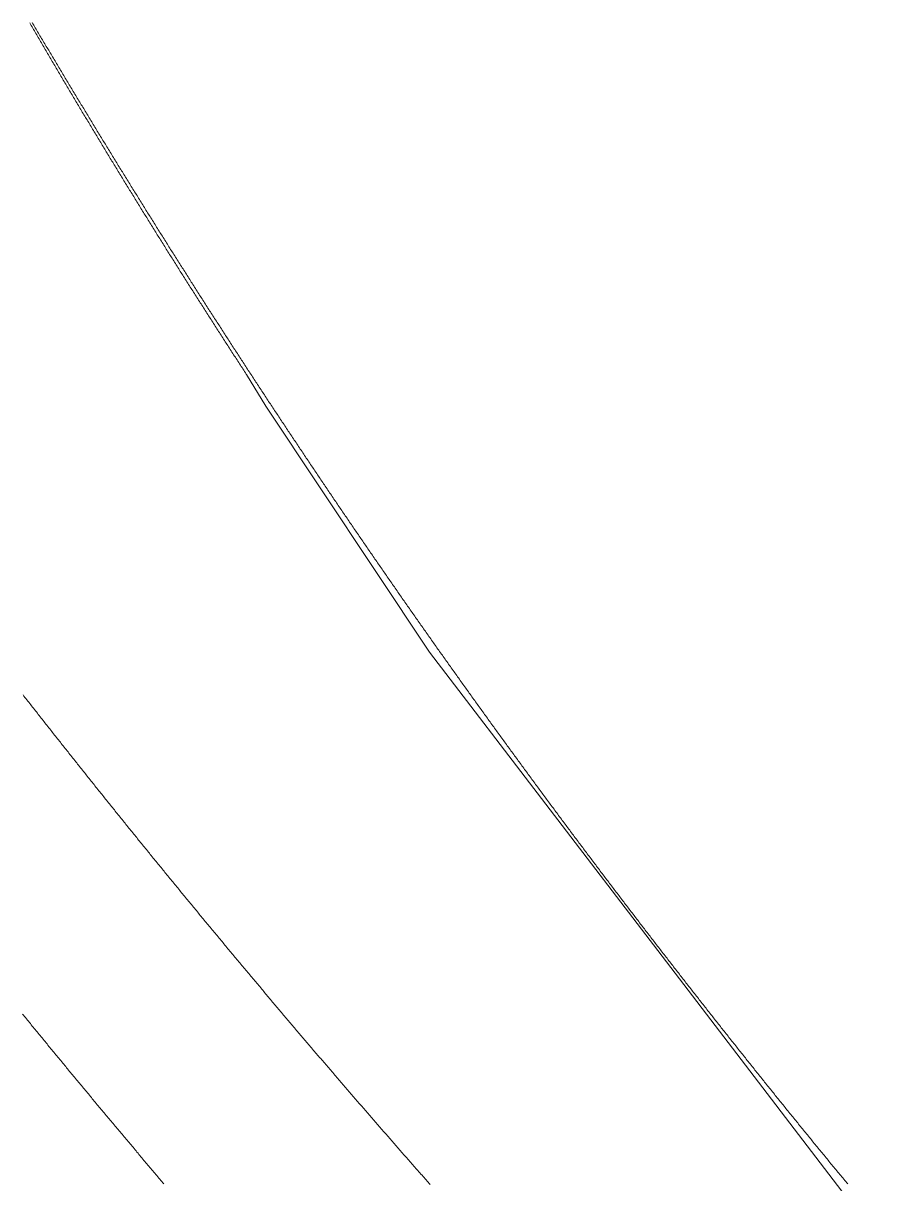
# Model space of a CAD drawing. Extents: x 174934 to 192674, y 648863 to 672607.
# Drawn here: x 180390.3 to 180446.7, y 660833.1 to 660908.2 of the extents above; entities that cross this region are included whole.
import ezdxf

# ---------------------------------------------------------------- set-up
doc = ezdxf.new("R2010")
doc.units = 0
doc.layers.add('pbitul', color=14, linetype='Continuous', lineweight=0)
doc.layers.add('pgesher', color=7, linetype='Continuous', lineweight=0)

msp = doc.modelspace()

# ---------------------------------------------------------------- linework, layer by layer
at = {"layer": 'pbitul', "flags": 128}
for points in [[(180390.698, 660908.189), (180390.749, 660908.102), (180390.799, 660908.016), (180390.849, 660907.93), (180390.9, 660907.843), (180390.95, 660907.757), (180391, 660907.67), (180391.051, 660907.584), (180391.101, 660907.498), (180391.152, 660907.411), (180391.202, 660907.325), (180391.253, 660907.239), (180391.303, 660907.152), (180391.354, 660907.066), (180391.404, 660906.98), (180391.455, 660906.894), (180391.505, 660906.807), (180391.556, 660906.721), (180391.606, 660906.635), (180391.657, 660906.548), (180391.708, 660906.462), (180391.758, 660906.376), (180391.809, 660906.29), (180391.859, 660906.204), (180391.91, 660906.117), (180391.961, 660906.031), (180392.012, 660905.945), (180392.062, 660905.859), (180392.113, 660905.773), (180392.164, 660905.686), (180392.215, 660905.6), (180392.265, 660905.514), (180392.316, 660905.428), (180392.367, 660905.342), (180392.418, 660905.256), (180392.469, 660905.17), (180392.52, 660905.084), (180392.571, 660904.998), (180392.622, 660904.912), (180392.672, 660904.825), (180392.723, 660904.739), (180392.774, 660904.653), (180392.825, 660904.567), (180392.876, 660904.481), (180392.927, 660904.395), (180392.978, 660904.309), (180393.03, 660904.223), (180393.081, 660904.137), (180393.132, 660904.051), (180393.183, 660903.966), (180393.234, 660903.88), (180393.285, 660903.794), (180393.336, 660903.708), (180393.387, 660903.622), (180393.439, 660903.536), (180393.49, 660903.45), (180393.541, 660903.364), (180393.592, 660903.278), (180393.644, 660903.192), (180393.695, 660903.107), (180393.746, 660903.021), (180393.797, 660902.935), (180393.849, 660902.849), (180393.9, 660902.763), (180393.951, 660902.677), (180394.003, 660902.592), (180394.054, 660902.506), (180394.106, 660902.42), (180394.157, 660902.334), (180394.208, 660902.249), (180394.26, 660902.163), (180394.311, 660902.077), (180394.363, 660901.991), (180394.414, 660901.906), (180394.466, 660901.82), (180394.517, 660901.734), (180394.569, 660901.649), (180394.621, 660901.563), (180394.672, 660901.477), (180394.724, 660901.392), (180394.775, 660901.306), (180394.827, 660901.22), (180394.879, 660901.135), (180394.93, 660901.049), (180394.982, 660900.963), (180395.034, 660900.878), (180395.085, 660900.792), (180395.137, 660900.707), (180395.189, 660900.621), (180395.241, 660900.536), (180395.293, 660900.45), (180395.344, 660900.364), (180395.396, 660900.279), (180395.448, 660900.193), (180395.5, 660900.108), (180395.552, 660900.022), (180395.604, 660899.937), (180395.655, 660899.851), (180395.707, 660899.766), (180395.759, 660899.681), (180395.811, 660899.595), (180395.863, 660899.51), (180395.915, 660899.424), (180395.967, 660899.339), (180396.019, 660899.253), (180396.071, 660899.168), (180396.123, 660899.083), (180396.175, 660898.997), (180396.228, 660898.912), (180396.28, 660898.827), (180396.332, 660898.741), (180396.384, 660898.656), (180396.436, 660898.571), (180396.488, 660898.485), (180396.54, 660898.4), (180396.593, 660898.315), (180396.645, 660898.229), (180396.697, 660898.144), (180396.749, 660898.059), (180396.802, 660897.974), (180396.854, 660897.888), (180396.906, 660897.803), (180396.959, 660897.718), (180397.011, 660897.633), (180397.063, 660897.547), (180397.116, 660897.462), (180397.168, 660897.377), (180397.22, 660897.292), (180397.273, 660897.207), (180397.325, 660897.122), (180397.378, 660897.036), (180397.43, 660896.951), (180397.483, 660896.866), (180397.535, 660896.781), (180397.588, 660896.696), (180397.64, 660896.611), (180397.693, 660896.526), (180397.745, 660896.441), (180397.798, 660896.356), (180397.85, 660896.271), (180397.903, 660896.186), (180397.956, 660896.101), (180398.008, 660896.016), (180398.061, 660895.931), (180398.114, 660895.846), (180398.166, 660895.761), (180398.219, 660895.676), (180398.272, 660895.591), (180398.325, 660895.506), (180398.377, 660895.421), (180398.43, 660895.336), (180398.483, 660895.251), (180398.536, 660895.166), (180398.589, 660895.081), (180398.641, 660894.996), (180398.694, 660894.911), (180398.747, 660894.826), (180398.8, 660894.742), (180398.853, 660894.657), (180398.906, 660894.572), (180398.959, 660894.487), (180399.012, 660894.402), (180399.065, 660894.317), (180399.118, 660894.233), (180399.171, 660894.148), (180399.224, 660894.063), (180399.277, 660893.978), (180399.33, 660893.893), (180399.383, 660893.809), (180399.436, 660893.724), (180399.489, 660893.639), (180399.542, 660893.555), (180399.596, 660893.47), (180399.649, 660893.385), (180399.702, 660893.3), (180399.755, 660893.216), (180399.808, 660893.131), (180399.861, 660893.046), (180399.915, 660892.962), (180399.968, 660892.877), (180400.021, 660892.793), (180400.075, 660892.708), (180400.128, 660892.623), (180400.181, 660892.539), (180400.235, 660892.454), (180400.288, 660892.37), (180400.341, 660892.285), (180400.395, 660892.2), (180400.448, 660892.116), (180400.501, 660892.031), (180400.555, 660891.947), (180400.608, 660891.862), (180400.662, 660891.778), (180400.715, 660891.693), (180400.769, 660891.609), (180400.822, 660891.524), (180400.876, 660891.44), (180400.929, 660891.355), (180400.983, 660891.271), (180401.037, 660891.187), (180401.09, 660891.102), (180401.144, 660891.018), (180401.197, 660890.933), (180401.251, 660890.849), (180401.305, 660890.765), (180401.359, 660890.68), (180401.412, 660890.596), (180401.466, 660890.512), (180401.52, 660890.427), (180401.573, 660890.343), (180401.627, 660890.259), (180401.681, 660890.174), (180401.735, 660890.09), (180401.789, 660890.006), (180401.842, 660889.921), (180401.896, 660889.837), (180401.95, 660889.753), (180402.004, 660889.669), (180402.058, 660889.584), (180402.112, 660889.5), (180402.166, 660889.416), (180402.22, 660889.332), (180402.274, 660889.248), (180402.328, 660889.163), (180402.382, 660889.079), (180402.436, 660888.995), (180402.49, 660888.911), (180402.544, 660888.827), (180402.598, 660888.743), (180402.652, 660888.659), (180402.706, 660888.574), (180402.76, 660888.49), (180402.814, 660888.406), (180402.868, 660888.322), (180402.923, 660888.238), (180402.977, 660888.154), (180403.031, 660888.07), (180403.085, 660887.986), (180403.139, 660887.902), (180403.194, 660887.818), (180403.248, 660887.734), (180403.302, 660887.65), (180403.356, 660887.566), (180403.411, 660887.482), (180403.465, 660887.398), (180403.519, 660887.314), (180403.574, 660887.23), (180403.628, 660887.146), (180403.682, 660887.062), (180403.737, 660886.978), (180403.791, 660886.895), (180403.846, 660886.811), (180403.9, 660886.727), (180403.955, 660886.643), (180404.009, 660886.559), (180404.064, 660886.475), (180404.118, 660886.391), (180404.173, 660886.308), (180404.227, 660886.224), (180404.282, 660886.14), (180404.336, 660886.056), (180404.391, 660885.972), (180404.446, 660885.889), (180404.5, 660885.805), (180404.555, 660885.721), (180404.61, 660885.637), (180404.664, 660885.554), (180404.719, 660885.47), (180404.732, 660885.45), (180405.984, 660883.409), (180416.577, 660867.486), (180431.633, 660847.823), (180446.688, 660828.16)], [(180443.638, 660833.102), (180443.574, 660833.179), (180443.51, 660833.256), (180443.447, 660833.333), (180443.383, 660833.41), (180443.319, 660833.487), (180443.255, 660833.564), (180443.192, 660833.642), (180443.128, 660833.719), (180443.064, 660833.796), (180443.001, 660833.873), (180442.937, 660833.95), (180442.873, 660834.027), (180442.81, 660834.104), (180442.746, 660834.182), (180442.683, 660834.259), (180442.619, 660834.336), (180442.556, 660834.413), (180442.492, 660834.49), (180442.428, 660834.568), (180442.365, 660834.645), (180442.301, 660834.722), (180442.238, 660834.799), (180442.174, 660834.877), (180442.111, 660834.954), (180442.048, 660835.031), (180441.984, 660835.108), (180441.921, 660835.186), (180441.857, 660835.263), (180441.794, 660835.34), (180441.73, 660835.418), (180441.667, 660835.495), (180441.604, 660835.572), (180441.54, 660835.65), (180441.477, 660835.727), (180441.414, 660835.805), (180441.35, 660835.882), (180441.287, 660835.959), (180441.224, 660836.037), (180441.161, 660836.114), (180441.097, 660836.192), (180441.034, 660836.269), (180440.971, 660836.347), (180440.908, 660836.424), (180440.845, 660836.502), (180440.781, 660836.579), (180440.718, 660836.657), (180440.655, 660836.734), (180440.592, 660836.812), (180440.529, 660836.889), (180440.466, 660836.967), (180440.403, 660837.045), (180440.339, 660837.122), (180440.276, 660837.2), (180440.213, 660837.277), (180440.15, 660837.355), (180440.087, 660837.433), (180440.024, 660837.51), (180439.961, 660837.588), (180439.898, 660837.666), (180439.835, 660837.743), (180439.772, 660837.821), (180439.709, 660837.899), (180439.646, 660837.976), (180439.583, 660838.054), (180439.52, 660838.132), (180439.458, 660838.209), (180439.395, 660838.287), (180439.332, 660838.365), (180439.269, 660838.443), (180439.206, 660838.521), (180439.143, 660838.598), (180439.08, 660838.676), (180439.018, 660838.754), (180438.955, 660838.832), (180438.892, 660838.91), (180438.829, 660838.987), (180438.766, 660839.065), (180438.704, 660839.143), (180438.641, 660839.221), (180438.578, 660839.299), (180438.516, 660839.377), (180438.453, 660839.455), (180438.39, 660839.533), (180438.328, 660839.611), (180438.265, 660839.689), (180438.202, 660839.766), (180438.14, 660839.844), (180438.077, 660839.922), (180438.014, 660840), (180437.952, 660840.078), (180437.889, 660840.156), (180437.827, 660840.234), (180437.764, 660840.312), (180437.702, 660840.391), (180437.639, 660840.469), (180437.577, 660840.547), (180437.514, 660840.625), (180437.452, 660840.703), (180437.389, 660840.781), (180437.327, 660840.859), (180437.264, 660840.937), (180437.202, 660841.015), (180437.14, 660841.093), (180437.077, 660841.171), (180437.015, 660841.25), (180436.952, 660841.328), (180436.89, 660841.406), (180436.828, 660841.484), (180436.765, 660841.562), (180436.703, 660841.641), (180436.641, 660841.719), (180436.578, 660841.797), (180436.516, 660841.875), (180436.454, 660841.954), (180436.392, 660842.032), (180436.329, 660842.11), (180436.267, 660842.188), (180436.205, 660842.267), (180436.143, 660842.345), (180436.081, 660842.423), (180436.018, 660842.502), (180435.956, 660842.58), (180435.894, 660842.658), (180435.832, 660842.737), (180435.77, 660842.815), (180435.708, 660842.893), (180435.646, 660842.972), (180435.584, 660843.05), (180435.522, 660843.129), (180435.46, 660843.207), (180435.398, 660843.286), (180435.336, 660843.364), (180435.274, 660843.442), (180435.212, 660843.521), (180435.15, 660843.599), (180435.088, 660843.678), (180435.026, 660843.756), (180434.964, 660843.835), (180434.902, 660843.913), (180434.84, 660843.992), (180434.778, 660844.07), (180434.716, 660844.149), (180434.654, 660844.228), (180434.592, 660844.306), (180434.531, 660844.385), (180434.469, 660844.463), (180434.407, 660844.542), (180434.345, 660844.621), (180434.283, 660844.699), (180434.222, 660844.778), (180434.16, 660844.856), (180434.098, 660844.935), (180434.036, 660845.014), (180433.975, 660845.092), (180433.913, 660845.171), (180433.851, 660845.25), (180433.79, 660845.329), (180433.728, 660845.407), (180433.666, 660845.486), (180433.605, 660845.565), (180433.543, 660845.644), (180433.481, 660845.722), (180433.42, 660845.801), (180433.358, 660845.88), (180433.297, 660845.959), (180433.235, 660846.037), (180433.173, 660846.116), (180433.112, 660846.195), (180433.05, 660846.274), (180432.989, 660846.353), (180432.927, 660846.432), (180432.866, 660846.511), (180432.804, 660846.589), (180432.743, 660846.668), (180432.682, 660846.747), (180432.62, 660846.826), (180432.559, 660846.905), (180432.497, 660846.984), (180432.436, 660847.063), (180432.375, 660847.142), (180432.313, 660847.221), (180432.252, 660847.3), (180432.191, 660847.379), (180432.129, 660847.458), (180432.068, 660847.537), (180432.007, 660847.616), (180431.945, 660847.695), (180431.884, 660847.774), (180431.823, 660847.853), (180431.762, 660847.932), (180431.701, 660848.011), (180431.639, 660848.09), (180431.578, 660848.169), (180431.517, 660848.248), (180431.456, 660848.328), (180431.395, 660848.407), (180431.333, 660848.486), (180431.272, 660848.565), (180431.211, 660848.644), (180431.15, 660848.723), (180431.089, 660848.802), (180431.028, 660848.882), (180430.967, 660848.961), (180430.906, 660849.04), (180430.845, 660849.119), (180430.784, 660849.198), (180430.723, 660849.278), (180430.662, 660849.357), (180430.601, 660849.436), (180430.54, 660849.515), (180430.479, 660849.595), (180430.418, 660849.674), (180430.357, 660849.753), (180430.296, 660849.833), (180430.235, 660849.912), (180430.174, 660849.991), (180430.114, 660850.071), (180430.053, 660850.15), (180429.992, 660850.229), (180429.931, 660850.309), (180429.87, 660850.388), (180429.81, 660850.468), (180429.749, 660850.547), (180429.688, 660850.626), (180429.627, 660850.706), (180429.566, 660850.785), (180429.506, 660850.865), (180429.445, 660850.944), (180429.384, 660851.024), (180429.324, 660851.103), (180429.263, 660851.183), (180429.202, 660851.262), (180429.142, 660851.342), (180429.081, 660851.421), (180429.02, 660851.501), (180428.96, 660851.58), (180428.899, 660851.66), (180428.839, 660851.739), (180428.778, 660851.819), (180428.718, 660851.899), (180428.657, 660851.978), (180428.597, 660852.058), (180428.536, 660852.137), (180428.476, 660852.217), (180428.415, 660852.297), (180428.355, 660852.376), (180428.294, 660852.456), (180428.234, 660852.536), (180428.173, 660852.615), (180428.113, 660852.695), (180428.052, 660852.775), (180427.992, 660852.854), (180427.932, 660852.934), (180427.871, 660853.014), (180427.811, 660853.094), (180427.751, 660853.173), (180427.69, 660853.253), (180427.63, 660853.333), (180427.57, 660853.413), (180427.509, 660853.492), (180427.449, 660853.572), (180427.389, 660853.652), (180427.329, 660853.732), (180427.269, 660853.812), (180427.208, 660853.892), (180427.148, 660853.971), (180427.088, 660854.051), (180427.028, 660854.131), (180426.968, 660854.211), (180426.907, 660854.291), (180426.847, 660854.371), (180426.787, 660854.451), (180426.727, 660854.531), (180426.667, 660854.611), (180426.607, 660854.691), (180426.547, 660854.771), (180426.487, 660854.851), (180426.427, 660854.93), (180426.367, 660855.01), (180426.307, 660855.09), (180426.247, 660855.17), (180426.187, 660855.251), (180426.127, 660855.331), (180426.067, 660855.411), (180426.007, 660855.491), (180425.947, 660855.571), (180425.887, 660855.651), (180425.827, 660855.731), (180425.768, 660855.811), (180425.708, 660855.891), (180425.648, 660855.971), (180425.588, 660856.051), (180425.528, 660856.131), (180425.468, 660856.212), (180425.409, 660856.292), (180425.349, 660856.372), (180425.289, 660856.452), (180425.229, 660856.532), (180425.17, 660856.612), (180425.11, 660856.693), (180425.05, 660856.773), (180424.99, 660856.853), (180424.931, 660856.933), (180424.871, 660857.014), (180424.811, 660857.094), (180424.752, 660857.174), (180424.692, 660857.254), (180424.632, 660857.335), (180424.573, 660857.415), (180424.513, 660857.495), (180424.454, 660857.576), (180424.394, 660857.656), (180424.335, 660857.736), (180424.275, 660857.817), (180424.216, 660857.897), (180424.156, 660857.977), (180424.097, 660858.058), (180424.037, 660858.138), (180423.978, 660858.219), (180423.918, 660858.299), (180423.859, 660858.379), (180423.799, 660858.46), (180423.74, 660858.54), (180423.681, 660858.621), (180423.621, 660858.701), (180423.562, 660858.782), (180423.502, 660858.862), (180423.443, 660858.943), (180423.384, 660859.023), (180423.325, 660859.104), (180423.265, 660859.184), (180423.206, 660859.265), (180423.147, 660859.345), (180423.087, 660859.426), (180423.028, 660859.506), (180422.969, 660859.587), (180422.91, 660859.668), (180422.851, 660859.748), (180422.791, 660859.829), (180422.732, 660859.909), (180422.673, 660859.99), (180422.614, 660860.071), (180422.555, 660860.151), (180422.496, 660860.232), (180422.437, 660860.313), (180422.377, 660860.393), (180422.318, 660860.474), (180422.259, 660860.555), (180422.2, 660860.635), (180422.141, 660860.716), (180422.082, 660860.797), (180422.023, 660860.878), (180421.964, 660860.958), (180421.905, 660861.039), (180421.846, 660861.12), (180421.787, 660861.201), (180421.728, 660861.281), (180421.67, 660861.362), (180421.611, 660861.443), (180421.552, 660861.524), (180421.493, 660861.605), (180421.434, 660861.685), (180421.375, 660861.766), (180421.316, 660861.847), (180421.257, 660861.928), (180421.199, 660862.009), (180421.14, 660862.09), (180421.081, 660862.171), (180421.022, 660862.252), (180420.964, 660862.333), (180420.905, 660862.413), (180420.846, 660862.494), (180420.787, 660862.575), (180420.729, 660862.656), (180420.67, 660862.737), (180420.611, 660862.818), (180420.553, 660862.899), (180420.494, 660862.98), (180420.435, 660863.061), (180420.377, 660863.142), (180420.318, 660863.223), (180420.26, 660863.304), (180420.201, 660863.385), (180420.142, 660863.466), (180420.084, 660863.548), (180420.025, 660863.629), (180419.967, 660863.71), (180419.908, 660863.791), (180419.85, 660863.872), (180419.791, 660863.953), (180419.733, 660864.034), (180419.675, 660864.115), (180419.616, 660864.196), (180419.558, 660864.278), (180419.499, 660864.359), (180419.441, 660864.44), (180419.382, 660864.521), (180419.324, 660864.602), (180419.266, 660864.684), (180419.207, 660864.765), (180419.149, 660864.846), (180419.091, 660864.927), (180419.033, 660865.009), (180418.974, 660865.09), (180418.916, 660865.171), (180418.858, 660865.252), (180418.799, 660865.334), (180418.741, 660865.415), (180418.683, 660865.496), (180418.625, 660865.578), (180418.567, 660865.659), (180418.509, 660865.74), (180418.45, 660865.822), (180418.392, 660865.903), (180418.334, 660865.984), (180418.276, 660866.066), (180418.218, 660866.147), (180418.16, 660866.229), (180418.102, 660866.31), (180418.044, 660866.391), (180417.986, 660866.473), (180417.928, 660866.554), (180417.87, 660866.636), (180417.812, 660866.717), (180417.754, 660866.799), (180417.696, 660866.88), (180417.638, 660866.962), (180417.58, 660867.043), (180417.522, 660867.125), (180417.464, 660867.206), (180417.406, 660867.288), (180417.348, 660867.369), (180417.29, 660867.451), (180417.232, 660867.532), (180417.175, 660867.614), (180417.117, 660867.695), (180417.059, 660867.777), (180417.001, 660867.859), (180416.943, 660867.94), (180416.886, 660868.022), (180416.828, 660868.104), (180416.77, 660868.185), (180416.712, 660868.267), (180416.655, 660868.349), (180416.597, 660868.43), (180416.539, 660868.512), (180416.482, 660868.594), (180416.424, 660868.675), (180416.366, 660868.757), (180416.309, 660868.839), (180416.251, 660868.92), (180416.193, 660869.002), (180416.136, 660869.084), (180416.078, 660869.166), (180416.021, 660869.247), (180415.963, 660869.329), (180415.906, 660869.411), (180415.848, 660869.493), (180415.791, 660869.575), (180415.733, 660869.656), (180415.676, 660869.738), (180415.618, 660869.82), (180415.561, 660869.902), (180415.503, 660869.984), (180415.446, 660870.066), (180415.388, 660870.148), (180415.331, 660870.229), (180415.274, 660870.311), (180415.216, 660870.393), (180415.159, 660870.475), (180415.102, 660870.557), (180415.044, 660870.639), (180414.987, 660870.721), (180414.93, 660870.803), (180414.872, 660870.885), (180414.815, 660870.967), (180414.758, 660871.049), (180414.701, 660871.131), (180414.643, 660871.213), (180414.586, 660871.295), (180414.529, 660871.377), (180414.472, 660871.459), (180414.415, 660871.541), (180414.357, 660871.623), (180414.3, 660871.705), (180414.243, 660871.787), (180414.186, 660871.869), (180414.129, 660871.951), (180414.072, 660872.034), (180414.015, 660872.116), (180413.958, 660872.198), (180413.901, 660872.28), (180413.844, 660872.362), (180413.787, 660872.444), (180413.73, 660872.526), (180413.673, 660872.609), (180413.616, 660872.691), (180413.559, 660872.773), (180413.502, 660872.855), (180413.445, 660872.937), (180413.388, 660873.02), (180413.331, 660873.102), (180413.274, 660873.184), (180413.217, 660873.266), (180413.16, 660873.349), (180413.104, 660873.431), (180413.047, 660873.513), (180412.99, 660873.595), (180412.933, 660873.678), (180412.876, 660873.76), (180412.82, 660873.842), (180412.763, 660873.925), (180412.706, 660874.007), (180412.649, 660874.089), (180412.593, 660874.172), (180412.536, 660874.254), (180412.479, 660874.337), (180412.423, 660874.419), (180412.366, 660874.501), (180412.309, 660874.584), (180412.253, 660874.666), (180412.196, 660874.749), (180412.139, 660874.831), (180412.083, 660874.913), (180412.026, 660874.996), (180411.97, 660875.078), (180411.913, 660875.161), (180411.857, 660875.243), (180411.8, 660875.326), (180411.744, 660875.408), (180411.687, 660875.491), (180411.631, 660875.573), (180411.574, 660875.656), (180411.518, 660875.738), (180411.461, 660875.821), (180411.405, 660875.904), (180411.349, 660875.986), (180411.292, 660876.069), (180411.236, 660876.151), (180411.179, 660876.234), (180411.123, 660876.317), (180411.067, 660876.399), (180411.01, 660876.482), (180410.954, 660876.564), (180410.898, 660876.647), (180410.842, 660876.73), (180410.785, 660876.812), (180410.729, 660876.895), (180410.673, 660876.978), (180410.617, 660877.061), (180410.56, 660877.143), (180410.504, 660877.226), (180410.448, 660877.309), (180410.392, 660877.391), (180410.336, 660877.474), (180410.28, 660877.557), (180410.223, 660877.64), (180410.167, 660877.722), (180410.111, 660877.805), (180410.055, 660877.888), (180409.999, 660877.971), (180409.943, 660878.054), (180409.887, 660878.137), (180409.831, 660878.219), (180409.775, 660878.302), (180409.719, 660878.385), (180409.663, 660878.468), (180409.607, 660878.551), (180409.551, 660878.634), (180409.495, 660878.717), (180409.439, 660878.799), (180409.383, 660878.882), (180409.327, 660878.965), (180409.272, 660879.048), (180409.216, 660879.131), (180409.16, 660879.214), (180409.104, 660879.297), (180409.048, 660879.38), (180408.992, 660879.463), (180408.937, 660879.546), (180408.881, 660879.629), (180408.825, 660879.712), (180408.769, 660879.795), (180408.714, 660879.878), (180408.658, 660879.961), (180408.602, 660880.044), (180408.546, 660880.127), (180408.491, 660880.21), (180408.435, 660880.293), (180408.379, 660880.376), (180408.324, 660880.46), (180408.268, 660880.543), (180408.213, 660880.626), (180408.157, 660880.709), (180408.101, 660880.792), (180408.046, 660880.875), (180407.99, 660880.958), (180407.935, 660881.041), (180407.879, 660881.125), (180407.824, 660881.208), (180407.768, 660881.291), (180407.713, 660881.374), (180407.657, 660881.457), (180407.602, 660881.541), (180407.546, 660881.624), (180407.491, 660881.707), (180407.436, 660881.79), (180407.38, 660881.874), (180407.325, 660881.957), (180407.27, 660882.04), (180407.214, 660882.123), (180407.159, 660882.207), (180407.104, 660882.29), (180407.048, 660882.373), (180406.993, 660882.457), (180406.938, 660882.54), (180406.882, 660882.623), (180406.827, 660882.707), (180406.772, 660882.79), (180406.717, 660882.873), (180406.662, 660882.957), (180406.606, 660883.04), (180406.551, 660883.124), (180406.496, 660883.207), (180406.441, 660883.29), (180406.386, 660883.374), (180406.331, 660883.457), (180406.275, 660883.541), (180406.22, 660883.624), (180406.165, 660883.708), (180406.11, 660883.791), (180406.055, 660883.875), (180406, 660883.958), (180405.945, 660884.042), (180405.89, 660884.125), (180405.835, 660884.209), (180405.78, 660884.292), (180405.725, 660884.376), (180405.67, 660884.459), (180405.615, 660884.543), (180405.56, 660884.626), (180405.506, 660884.71), (180405.451, 660884.794), (180405.396, 660884.877), (180405.341, 660884.961), (180405.286, 660885.044), (180405.231, 660885.128), (180405.176, 660885.212), (180405.122, 660885.295), (180405.067, 660885.379), (180405.012, 660885.463), (180404.957, 660885.546), (180404.903, 660885.63), (180404.848, 660885.714), (180404.793, 660885.797), (180404.738, 660885.881), (180404.684, 660885.965), (180404.629, 660886.049), (180404.574, 660886.132), (180404.52, 660886.216), (180404.465, 660886.3), (180404.411, 660886.384), (180404.356, 660886.467), (180404.301, 660886.551), (180404.247, 660886.635), (180404.192, 660886.719), (180404.138, 660886.803), (180404.083, 660886.886), (180404.029, 660886.97), (180403.974, 660887.054), (180403.92, 660887.138), (180403.865, 660887.222), (180403.811, 660887.306), (180403.756, 660887.39), (180403.702, 660887.474), (180403.647, 660887.557), (180403.593, 660887.641), (180403.539, 660887.725), (180403.484, 660887.809), (180403.43, 660887.893), (180403.376, 660887.977), (180403.321, 660888.061), (180403.267, 660888.145), (180403.213, 660888.229), (180403.158, 660888.313), (180403.104, 660888.397), (180403.05, 660888.481), (180402.996, 660888.565), (180402.941, 660888.649), (180402.887, 660888.733), (180402.833, 660888.817), (180402.779, 660888.901), (180402.725, 660888.985), (180402.67, 660889.069), (180402.616, 660889.153), (180402.562, 660889.237), (180402.508, 660889.321), (180402.454, 660889.406), (180402.4, 660889.49), (180402.346, 660889.574), (180402.292, 660889.658), (180402.238, 660889.742), (180402.184, 660889.826), (180402.13, 660889.91), (180402.076, 660889.995), (180402.022, 660890.079), (180401.968, 660890.163), (180401.914, 660890.247), (180401.86, 660890.331), (180401.806, 660890.416), (180401.752, 660890.5), (180401.698, 660890.584), (180401.644, 660890.668), (180401.59, 660890.753), (180401.537, 660890.837), (180401.483, 660890.921), (180401.429, 660891.005), (180401.375, 660891.09), (180401.321, 660891.174), (180401.268, 660891.258), (180401.214, 660891.343), (180401.16, 660891.427), (180401.106, 660891.511), (180401.053, 660891.596), (180400.999, 660891.68), (180400.945, 660891.764), (180400.892, 660891.849), (180400.838, 660891.933), (180400.784, 660892.017), (180400.731, 660892.102), (180400.677, 660892.186), (180400.623, 660892.271), (180400.57, 660892.355), (180400.516, 660892.44), (180400.463, 660892.524), (180400.409, 660892.609), (180400.356, 660892.693), (180400.302, 660892.777), (180400.249, 660892.862), (180400.195, 660892.946), (180400.142, 660893.031), (180400.088, 660893.115), (180400.035, 660893.2), (180399.981, 660893.284), (180399.928, 660893.369), (180399.875, 660893.454), (180399.821, 660893.538), (180399.768, 660893.623), (180399.714, 660893.707), (180399.661, 660893.792), (180399.608, 660893.876), (180399.554, 660893.961), (180399.501, 660894.046), (180399.448, 660894.13), (180399.395, 660894.215), (180399.341, 660894.3), (180399.288, 660894.384), (180399.235, 660894.469), (180399.182, 660894.554), (180399.129, 660894.638), (180399.075, 660894.723), (180399.022, 660894.808), (180398.969, 660894.892), (180398.916, 660894.977), (180398.863, 660895.062), (180398.81, 660895.147), (180398.757, 660895.231), (180398.703, 660895.316), (180398.65, 660895.401), (180398.597, 660895.486), (180398.544, 660895.57), (180398.491, 660895.655), (180398.438, 660895.74), (180398.385, 660895.825), (180398.332, 660895.91), (180398.279, 660895.994), (180398.226, 660896.079), (180398.174, 660896.164), (180398.121, 660896.249), (180398.068, 660896.334), (180398.015, 660896.419), (180397.962, 660896.503), (180397.909, 660896.588), (180397.856, 660896.673), (180397.803, 660896.758), (180397.751, 660896.843), (180397.698, 660896.928), (180397.645, 660897.013), (180397.592, 660897.098), (180397.539, 660897.183), (180397.487, 660897.268), (180397.434, 660897.353), (180397.381, 660897.438), (180397.329, 660897.523), (180397.276, 660897.608), (180397.223, 660897.693), (180397.171, 660897.778), (180397.118, 660897.863), (180397.065, 660897.948), (180397.013, 660898.033), (180396.96, 660898.118), (180396.908, 660898.203), (180396.855, 660898.288), (180396.802, 660898.373), (180396.75, 660898.458), (180396.697, 660898.543), (180396.645, 660898.628), (180396.592, 660898.714), (180396.54, 660898.799), (180396.487, 660898.884), (180396.435, 660898.969), (180396.383, 660899.054), (180396.33, 660899.139), (180396.278, 660899.224), (180396.225, 660899.31), (180396.173, 660899.395), (180396.121, 660899.48), (180396.068, 660899.565), (180396.016, 660899.65), (180395.964, 660899.736), (180395.911, 660899.821), (180395.859, 660899.906), (180395.807, 660899.991), (180395.754, 660900.077), (180395.702, 660900.162), (180395.65, 660900.247), (180395.598, 660900.332), (180395.546, 660900.418), (180395.493, 660900.503), (180395.441, 660900.588), (180395.389, 660900.674), (180395.337, 660900.759), (180395.285, 660900.844), (180395.233, 660900.93), (180395.181, 660901.015), (180395.129, 660901.1), (180395.076, 660901.186), (180395.024, 660901.271), (180394.972, 660901.357), (180394.92, 660901.442), (180394.868, 660901.527), (180394.816, 660901.613), (180394.764, 660901.698), (180394.712, 660901.784), (180394.66, 660901.869), (180394.609, 660901.955), (180394.557, 660902.04), (180394.505, 660902.125), (180394.453, 660902.211), (180394.401, 660902.296), (180394.349, 660902.382), (180394.297, 660902.467), (180394.245, 660902.553), (180394.194, 660902.639), (180394.142, 660902.724), (180394.09, 660902.81), (180394.038, 660902.895), (180393.986, 660902.981), (180393.935, 660903.066), (180393.883, 660903.152), (180393.831, 660903.237), (180393.78, 660903.323), (180393.728, 660903.409), (180393.676, 660903.494), (180393.625, 660903.58), (180393.573, 660903.666), (180393.521, 660903.751), (180393.47, 660903.837), (180393.418, 660903.923), (180393.366, 660904.008), (180393.315, 660904.094), (180393.263, 660904.18), (180393.212, 660904.265), (180393.16, 660904.351), (180393.109, 660904.437), (180393.057, 660904.522), (180393.006, 660904.608), (180392.954, 660904.694), (180392.903, 660904.78), (180392.851, 660904.865), (180392.8, 660904.951), (180392.749, 660905.037), (180392.697, 660905.123), (180392.646, 660905.208), (180392.595, 660905.294), (180392.543, 660905.38), (180392.492, 660905.466), (180392.441, 660905.552), (180392.389, 660905.638), (180392.338, 660905.723), (180392.287, 660905.809), (180392.235, 660905.895), (180392.184, 660905.981), (180392.133, 660906.067), (180392.082, 660906.153), (180392.031, 660906.239), (180391.979, 660906.325), (180391.928, 660906.411), (180391.877, 660906.496), (180391.826, 660906.582), (180391.775, 660906.668), (180391.724, 660906.754), (180391.673, 660906.84), (180391.622, 660906.926), (180391.57, 660907.012), (180391.519, 660907.098), (180391.468, 660907.184), (180391.417, 660907.27), (180391.366, 660907.356), (180391.315, 660907.442), (180391.264, 660907.528), (180391.213, 660907.614), (180391.162, 660907.7), (180391.112, 660907.786), (180391.061, 660907.872), (180391.01, 660907.959), (180390.959, 660908.045), (180390.908, 660908.131), (180390.857, 660908.217)]]:
    msp.add_lwpolyline(points, dxfattribs=at)
at = {"layer": 'pgesher', "flags": 128}
for points in [[(180416.619, 660833.061), (180416.553, 660833.136), (180416.487, 660833.211), (180416.421, 660833.286), (180416.355, 660833.361), (180416.288, 660833.436), (180416.222, 660833.511), (180416.156, 660833.586), (180416.09, 660833.661), (180416.024, 660833.736), (180415.958, 660833.811), (180415.892, 660833.886), (180415.826, 660833.961), (180415.76, 660834.036), (180415.693, 660834.111), (180415.627, 660834.186), (180415.561, 660834.261), (180415.495, 660834.336), (180415.429, 660834.411), (180415.363, 660834.487), (180415.297, 660834.562), (180415.231, 660834.637), (180415.165, 660834.712), (180415.099, 660834.787), (180415.033, 660834.862), (180414.967, 660834.937), (180414.901, 660835.013), (180414.836, 660835.088), (180414.77, 660835.163), (180414.704, 660835.238), (180414.638, 660835.313), (180414.572, 660835.389), (180414.506, 660835.464), (180414.44, 660835.539), (180414.374, 660835.614), (180414.309, 660835.69), (180414.243, 660835.765), (180414.177, 660835.84), (180414.111, 660835.916), (180414.045, 660835.991), (180413.98, 660836.066), (180413.914, 660836.142), (180413.848, 660836.217), (180413.782, 660836.292), (180413.716, 660836.368), (180413.651, 660836.443), (180413.585, 660836.518), (180413.519, 660836.594), (180413.454, 660836.669), (180413.388, 660836.744), (180413.322, 660836.82), (180413.257, 660836.895), (180413.191, 660836.971), (180413.125, 660837.046), (180413.06, 660837.122), (180412.994, 660837.197), (180412.928, 660837.273), (180412.863, 660837.348), (180412.797, 660837.423), (180412.732, 660837.499), (180412.666, 660837.574), (180412.601, 660837.65), (180412.535, 660837.725), (180412.469, 660837.801), (180412.404, 660837.877), (180412.338, 660837.952), (180412.273, 660838.028), (180412.207, 660838.103), (180412.142, 660838.179), (180412.076, 660838.254), (180412.011, 660838.33), (180411.946, 660838.406), (180411.88, 660838.481), (180411.815, 660838.557), (180411.749, 660838.632), (180411.684, 660838.708), (180411.618, 660838.784), (180411.553, 660838.859), (180411.488, 660838.935), (180411.422, 660839.011), (180411.357, 660839.086), (180411.292, 660839.162), (180411.226, 660839.238), (180411.161, 660839.314), (180411.096, 660839.389), (180411.03, 660839.465), (180410.965, 660839.541), (180410.9, 660839.617), (180410.835, 660839.692), (180410.769, 660839.768), (180410.704, 660839.844), (180410.639, 660839.92), (180410.574, 660839.996), (180410.508, 660840.071), (180410.443, 660840.147), (180410.378, 660840.223), (180410.313, 660840.299), (180410.248, 660840.375), (180410.182, 660840.451), (180410.117, 660840.526), (180410.052, 660840.602), (180409.987, 660840.678), (180409.922, 660840.754), (180409.857, 660840.83), (180409.792, 660840.906), (180409.727, 660840.982), (180409.662, 660841.058), (180409.597, 660841.134), (180409.532, 660841.21), (180409.466, 660841.286), (180409.401, 660841.362), (180409.336, 660841.438), (180409.271, 660841.514), (180409.206, 660841.59), (180409.141, 660841.666), (180409.077, 660841.742), (180409.012, 660841.818), (180408.947, 660841.894), (180408.882, 660841.97), (180408.817, 660842.046), (180408.752, 660842.122), (180408.687, 660842.198), (180408.622, 660842.274), (180408.557, 660842.35), (180408.492, 660842.426), (180408.427, 660842.502), (180408.363, 660842.578), (180408.298, 660842.655), (180408.233, 660842.731), (180408.168, 660842.807), (180408.103, 660842.883), (180408.038, 660842.959), (180407.974, 660843.035), (180407.909, 660843.112), (180407.844, 660843.188), (180407.779, 660843.264), (180407.715, 660843.34), (180407.65, 660843.416), (180407.585, 660843.493), (180407.52, 660843.569), (180407.456, 660843.645), (180407.391, 660843.721), (180407.326, 660843.798), (180407.262, 660843.874), (180407.197, 660843.95), (180407.132, 660844.026), (180407.068, 660844.103), (180407.003, 660844.179), (180406.939, 660844.255), (180406.874, 660844.332), (180406.809, 660844.408), (180406.745, 660844.484), (180406.68, 660844.561), (180406.616, 660844.637), (180406.551, 660844.714), (180406.487, 660844.79), (180406.422, 660844.866), (180406.358, 660844.943), (180406.293, 660845.019), (180406.229, 660845.096), (180406.164, 660845.172), (180406.1, 660845.248), (180406.035, 660845.325), (180405.971, 660845.401), (180405.906, 660845.478), (180405.842, 660845.554), (180405.778, 660845.631), (180405.713, 660845.707), (180405.649, 660845.784), (180405.584, 660845.86), (180405.52, 660845.937), (180405.456, 660846.013), (180405.391, 660846.09), (180405.327, 660846.167), (180405.263, 660846.243), (180405.198, 660846.32), (180405.134, 660846.396), (180405.07, 660846.473), (180405.005, 660846.549), (180404.941, 660846.626), (180404.877, 660846.703), (180404.813, 660846.779), (180404.748, 660846.856), (180404.684, 660846.933), (180404.62, 660847.009), (180404.556, 660847.086), (180404.492, 660847.163), (180404.427, 660847.239), (180404.363, 660847.316), (180404.299, 660847.393), (180404.235, 660847.469), (180404.171, 660847.546), (180404.107, 660847.623), (180404.043, 660847.7), (180403.978, 660847.776), (180403.914, 660847.853), (180403.85, 660847.93), (180403.786, 660848.007), (180403.722, 660848.083), (180403.658, 660848.16), (180403.594, 660848.237), (180403.53, 660848.314), (180403.466, 660848.391), (180403.402, 660848.468), (180403.338, 660848.544), (180403.274, 660848.621), (180403.21, 660848.698), (180403.146, 660848.775), (180403.082, 660848.852), (180403.018, 660848.929), (180402.954, 660849.006), (180402.89, 660849.083), (180402.826, 660849.159), (180402.763, 660849.236), (180402.699, 660849.313), (180402.635, 660849.39), (180402.571, 660849.467), (180402.507, 660849.544), (180402.443, 660849.621), (180402.379, 660849.698), (180402.316, 660849.775), (180402.252, 660849.852), (180402.188, 660849.929), (180402.124, 660850.006), (180402.06, 660850.083), (180401.997, 660850.16), (180401.933, 660850.237), (180401.869, 660850.314), (180401.805, 660850.391), (180401.742, 660850.468), (180401.678, 660850.546), (180401.614, 660850.623), (180401.551, 660850.7), (180401.487, 660850.777), (180401.423, 660850.854), (180401.36, 660850.931), (180401.296, 660851.008), (180401.232, 660851.085), (180401.169, 660851.163), (180401.105, 660851.24), (180401.042, 660851.317), (180400.978, 660851.394), (180400.914, 660851.471), (180400.851, 660851.548), (180400.787, 660851.626), (180400.724, 660851.703), (180400.66, 660851.78), (180400.597, 660851.857), (180400.533, 660851.935), (180400.47, 660852.012), (180400.406, 660852.089), (180400.343, 660852.166), (180400.279, 660852.244), (180400.216, 660852.321), (180400.152, 660852.398), (180400.089, 660852.476), (180400.026, 660852.553), (180399.962, 660852.63), (180399.899, 660852.708), (180399.835, 660852.785), (180399.772, 660852.862), (180399.709, 660852.94), (180399.645, 660853.017), (180399.582, 660853.094), (180399.519, 660853.172), (180399.455, 660853.249), (180399.392, 660853.327), (180399.329, 660853.404), (180399.265, 660853.481), (180399.202, 660853.559), (180399.139, 660853.636), (180399.076, 660853.714), (180399.012, 660853.791), (180398.949, 660853.869), (180398.886, 660853.946), (180398.823, 660854.024), (180398.76, 660854.101), (180398.696, 660854.179), (180398.633, 660854.256), (180398.57, 660854.334), (180398.507, 660854.411), (180398.444, 660854.489), (180398.381, 660854.566), (180398.317, 660854.644), (180398.254, 660854.721), (180398.191, 660854.799), (180398.128, 660854.877), (180398.065, 660854.954), (180398.002, 660855.032), (180397.939, 660855.109), (180397.876, 660855.187), (180397.813, 660855.265), (180397.75, 660855.342), (180397.687, 660855.42), (180397.624, 660855.498), (180397.561, 660855.575), (180397.498, 660855.653), (180397.435, 660855.731), (180397.372, 660855.808), (180397.309, 660855.886), (180397.246, 660855.964), (180397.183, 660856.042), (180397.12, 660856.119), (180397.057, 660856.197), (180396.995, 660856.275), (180396.932, 660856.353), (180396.869, 660856.43), (180396.806, 660856.508), (180396.743, 660856.586), (180396.68, 660856.664), (180396.617, 660856.742), (180396.555, 660856.819), (180396.492, 660856.897), (180396.429, 660856.975), (180396.366, 660857.053), (180396.304, 660857.131), (180396.241, 660857.209), (180396.178, 660857.286), (180396.115, 660857.364), (180396.053, 660857.442), (180395.99, 660857.52), (180395.927, 660857.598), (180395.865, 660857.676), (180395.802, 660857.754), (180395.739, 660857.832), (180395.677, 660857.91), (180395.614, 660857.988), (180395.551, 660858.066), (180395.489, 660858.144), (180395.426, 660858.222), (180395.363, 660858.3), (180395.301, 660858.378), (180395.238, 660858.456), (180395.176, 660858.534), (180395.113, 660858.612), (180395.051, 660858.69), (180394.988, 660858.768), (180394.926, 660858.846), (180394.863, 660858.924), (180394.801, 660859.002), (180394.738, 660859.08), (180394.676, 660859.158), (180394.613, 660859.236), (180394.551, 660859.314), (180394.488, 660859.392), (180394.426, 660859.47), (180394.364, 660859.549), (180394.301, 660859.627), (180394.239, 660859.705), (180394.176, 660859.783), (180394.114, 660859.861), (180394.052, 660859.939), (180393.989, 660860.018), (180393.927, 660860.096), (180393.865, 660860.174), (180393.802, 660860.252), (180393.74, 660860.33), (180393.678, 660860.409), (180393.615, 660860.487), (180393.553, 660860.565), (180393.491, 660860.643), (180393.429, 660860.722), (180393.366, 660860.8), (180393.304, 660860.878), (180393.242, 660860.956), (180393.18, 660861.035), (180393.118, 660861.113), (180393.055, 660861.191), (180392.993, 660861.27), (180392.931, 660861.348), (180392.869, 660861.426), (180392.807, 660861.505), (180392.745, 660861.583), (180392.683, 660861.662), (180392.62, 660861.74), (180392.558, 660861.818), (180392.496, 660861.897), (180392.434, 660861.975), (180392.372, 660862.054), (180392.31, 660862.132), (180392.248, 660862.21), (180392.186, 660862.289), (180392.124, 660862.367), (180392.062, 660862.446), (180392, 660862.524), (180391.938, 660862.603), (180391.876, 660862.681), (180391.814, 660862.76), (180391.752, 660862.838), (180391.69, 660862.917), (180391.628, 660862.995), (180391.567, 660863.074), (180391.505, 660863.152), (180391.443, 660863.231), (180391.381, 660863.309), (180391.319, 660863.388), (180391.257, 660863.467), (180391.195, 660863.545), (180391.133, 660863.624), (180391.072, 660863.702), (180391.01, 660863.781), (180390.948, 660863.86), (180390.886, 660863.938), (180390.825, 660864.017), (180390.763, 660864.095), (180390.701, 660864.174), (180390.639, 660864.253), (180390.578, 660864.331), (180390.516, 660864.41), (180390.454, 660864.489), (180390.392, 660864.568), (180390.331, 660864.646), (180390.269, 660864.725)], [(180390.235, 660844.09), (180390.299, 660844.012), (180390.362, 660843.935), (180390.425, 660843.857), (180390.488, 660843.78), (180390.552, 660843.703), (180390.615, 660843.625), (180390.678, 660843.548), (180390.742, 660843.47), (180390.805, 660843.393), (180390.868, 660843.316), (180390.932, 660843.238), (180390.995, 660843.161), (180391.058, 660843.083), (180391.122, 660843.006), (180391.185, 660842.929), (180391.249, 660842.851), (180391.312, 660842.774), (180391.375, 660842.697), (180391.439, 660842.62), (180391.502, 660842.542), (180391.566, 660842.465), (180391.629, 660842.388), (180391.693, 660842.31), (180391.756, 660842.233), (180391.82, 660842.156), (180391.883, 660842.079), (180391.947, 660842.001), (180392.01, 660841.924), (180392.074, 660841.847), (180392.137, 660841.77), (180392.201, 660841.693), (180392.265, 660841.615), (180392.328, 660841.538), (180392.392, 660841.461), (180392.455, 660841.384), (180392.519, 660841.307), (180392.583, 660841.23), (180392.646, 660841.152), (180392.71, 660841.075), (180392.774, 660840.998), (180392.837, 660840.921), (180392.901, 660840.844), (180392.965, 660840.767), (180393.028, 660840.69), (180393.092, 660840.613), (180393.156, 660840.536), (180393.22, 660840.459), (180393.283, 660840.382), (180393.347, 660840.305), (180393.411, 660840.228), (180393.475, 660840.151), (180393.538, 660840.074), (180393.602, 660839.997), (180393.666, 660839.92), (180393.73, 660839.843), (180393.794, 660839.766), (180393.858, 660839.689), (180393.921, 660839.612), (180393.985, 660839.535), (180394.049, 660839.458), (180394.113, 660839.381), (180394.177, 660839.304), (180394.241, 660839.227), (180394.305, 660839.15), (180394.369, 660839.073), (180394.433, 660838.996), (180394.497, 660838.92), (180394.561, 660838.843), (180394.625, 660838.766), (180394.689, 660838.689), (180394.753, 660838.612), (180394.817, 660838.535), (180394.881, 660838.459), (180394.945, 660838.382), (180395.009, 660838.305), (180395.073, 660838.228), (180395.137, 660838.151), (180395.201, 660838.075), (180395.265, 660837.998), (180395.329, 660837.921), (180395.393, 660837.844), (180395.457, 660837.768), (180395.522, 660837.691), (180395.586, 660837.614), (180395.65, 660837.537), (180395.714, 660837.461), (180395.778, 660837.384), (180395.842, 660837.307), (180395.907, 660837.231), (180395.971, 660837.154), (180396.035, 660837.077), (180396.099, 660837.001), (180396.164, 660836.924), (180396.228, 660836.848), (180396.292, 660836.771), (180396.356, 660836.694), (180396.421, 660836.618), (180396.485, 660836.541), (180396.549, 660836.465), (180396.614, 660836.388), (180396.678, 660836.311), (180396.742, 660836.235), (180396.807, 660836.158), (180396.871, 660836.082), (180396.935, 660836.005), (180397, 660835.929), (180397.064, 660835.852), (180397.129, 660835.776), (180397.193, 660835.699), (180397.257, 660835.623), (180397.322, 660835.546), (180397.386, 660835.47), (180397.451, 660835.393), (180397.515, 660835.317), (180397.58, 660835.241), (180397.644, 660835.164), (180397.709, 660835.088), (180397.773, 660835.011), (180397.838, 660834.935), (180397.902, 660834.859), (180397.967, 660834.782), (180398.031, 660834.706), (180398.096, 660834.629), (180398.161, 660834.553), (180398.225, 660834.477), (180398.29, 660834.4), (180398.354, 660834.324), (180398.419, 660834.248), (180398.484, 660834.172), (180398.548, 660834.095), (180398.613, 660834.019), (180398.678, 660833.943), (180398.742, 660833.866), (180398.807, 660833.79), (180398.872, 660833.714), (180398.936, 660833.638), (180399.001, 660833.561), (180399.066, 660833.485), (180399.131, 660833.409), (180399.195, 660833.333), (180399.26, 660833.257), (180399.325, 660833.18), (180399.39, 660833.104)]]:
    msp.add_lwpolyline(points, dxfattribs=at)

doc.saveas('drawing.dxf')
